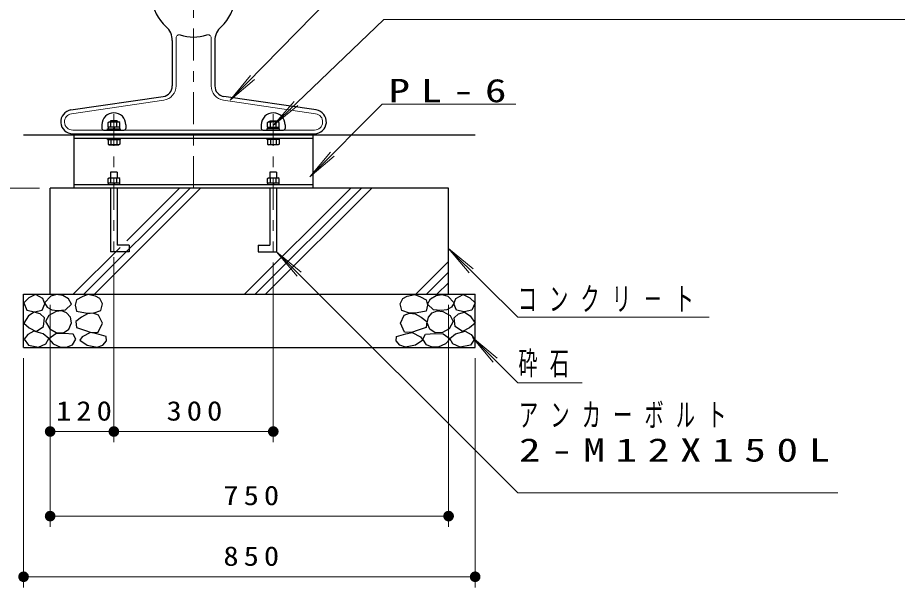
# Model space of a CAD drawing. Units: millimetres on the paper, scale 1:20. Extents: x -365 to 0, y -19 to 257.
# Drawn here: x -150.5 to -67.7, y 54.9 to 108.5 of the extents above; entities that cross this region are included whole.
import ezdxf

# ---------------------------------------------------------------- set-up
doc = ezdxf.new("R2010")
doc.units = ezdxf.units.MM
doc.linetypes.add('USER2', pattern=[6, 3, -1, 1, -1])
doc.layers.add('LY_1', color=7, linetype='Continuous', lineweight=25)
doc.styles.add('ＭＳ ゴシック', font='')
doc.styles.get('ＭＳ ゴシック').set_extended_font_data('MS Gothic')

# ---------------------------------------------------------------- blocks, each defined once
blk = doc.blocks.new('filled_dot')
at = {"color": 0, "linetype": 'Continuous', "lineweight": -2, "const_width": 1.25}
blk.add_lwpolyline([(-0.625, 0, 1), (0.625, 0, 1)], format="xyb", close=True, dxfattribs=at)

msp = doc.modelspace()

# ---------------------------------------------------------------- linework, layer by layer
at = {"layer": 'LY_1', "linetype": 'USER2', "lineweight": 13}
for p, q in [((-133.935, 92.435), (-133.935, 117.141)), ((-141.435, 99.394), (-141.435, 86.435)), ((-126.435, 99.394), (-126.435, 86.435))]:
    msp.add_line(p, q, dxfattribs=at)
at = {"layer": 'LY_1', "lineweight": 13}
for p, q in [((-115.93, 115.601), (-130.477, 100.689)), ((-116.024, 108.3), (-126.447, 98.323)), ((-116.024, 108.3), (-58.34, 108.3)), ((-135.585, 106.55), (-135.585, 102.035)), ((-132.285, 106.55), (-132.285, 102.035)), ((-130.477, 100.689), (-128.577, 103.011)), ((-130.477, 100.689), (-128.203, 102.646)), ((-145.423, 99.427), (-136.739, 100.7)), ((-122.448, 99.427), (-131.131, 100.7)), ((-126.447, 98.323), (-124.469, 100.579)), ((-126.447, 98.323), (-124.108, 100.201)), ((-116.178, 100.319), (-122.99, 93.5)), ((-116.178, 100.319), (-103.596, 100.319)), ((-145.31, 97.885), (-142.41, 97.885)), ((-140.46, 97.885), (-127.41, 97.885)), ((-125.46, 97.885), (-122.56, 97.885)), ((-122.99, 93.5), (-121.063, 95.799)), ((-122.99, 93.5), (-120.693, 95.43)), ((-148.435, 92.435), (-161.208, 92.435)), ((-144.263, 82.435), (-134.263, 92.435)), ((-143.273, 82.435), (-133.273, 92.435)), ((-140.219, 87.469), (-135.253, 92.435)), ((-129.131, 82.435), (-119.131, 92.435)), ((-128.141, 82.435), (-118.141, 92.435)), ((-127.151, 82.435), (-117.151, 92.435)), ((-145.253, 82.435), (-140.854, 86.834)), ((-126.118, 86.435), (-124.189, 84.137)), ((-126.118, 86.435), (-123.82, 84.507)), ((-103.428, 63.746), (-126.118, 86.435)), ((-109.935, 86.754), (-108.002, 84.46)), ((-109.935, 86.754), (-107.633, 84.831)), ((-103.428, 80.274), (-109.935, 86.754)), ((-141.435, 85.935), (-141.435, 68.525)), ((-141.435, 85.834), (-141.435, 68.525)), ((-126.435, 85.435), (-126.435, 68.525)), ((-113.009, 82.435), (-109.935, 85.509)), ((-112.019, 82.435), (-109.935, 84.519)), ((-111.029, 82.435), (-109.935, 83.529)), ((-147.435, 81.435), (-147.435, 60.571)), ((-147.435, 81.435), (-147.435, 68.525)), ((-109.935, 81.435), (-109.935, 60.571)), ((-103.428, 80.274), (-85.421, 80.274)), ((-107.671, 78.36), (-105.742, 76.062)), ((-107.671, 78.36), (-105.373, 76.432)), ((-103.428, 74.117), (-107.671, 78.36)), ((-149.935, 76.435), (-149.935, 54.865)), ((-107.435, 76.435), (-107.435, 54.865)), ((-103.428, 74.117), (-97.362, 74.117)), ((-141.435, 69.525), (-147.435, 69.525)), ((-126.435, 69.525), (-141.435, 69.525)), ((-103.428, 63.746), (-73.304, 63.746)), ((-109.935, 61.571), (-147.435, 61.571)), ((-107.435, 55.865), (-149.935, 55.865))]:
    msp.add_line(p, q, dxfattribs=at)
at = {"layer": 'LY_1'}
for p, q in [((-135.935, 106.299), (-135.935, 102.035)), ((-131.935, 106.299), (-131.935, 102.035)), ((-145.473, 99.774), (-136.79, 101.046)), ((-122.397, 99.774), (-131.08, 101.046)), ((-141.984, 98.604), (-141.885, 98.66)), ((-141.984, 98.16), (-141.984, 98.604)), ((-141.885, 98.66), (-140.985, 98.66)), ((-141.118, 98.76), (-141.753, 98.76)), ((-141.753, 98.76), (-141.753, 98.66)), ((-141.71, 98.16), (-141.71, 98.604)), ((-141.161, 98.16), (-141.161, 98.604)), ((-141.118, 98.76), (-141.118, 98.66)), ((-140.887, 98.604), (-140.985, 98.66)), ((-140.887, 98.16), (-140.887, 98.604)), ((-126.984, 98.604), (-126.885, 98.66)), ((-126.984, 98.16), (-126.984, 98.604)), ((-125.985, 98.66), (-126.885, 98.66)), ((-126.753, 98.76), (-126.753, 98.66)), ((-126.753, 98.76), (-126.118, 98.76)), ((-126.71, 98.16), (-126.71, 98.604)), ((-126.161, 98.16), (-126.161, 98.604)), ((-126.118, 98.76), (-126.118, 98.66)), ((-125.887, 98.604), (-125.985, 98.66)), ((-125.887, 98.16), (-125.887, 98.604)), ((-142.56, 98.385), (-142.56, 98.035)), ((-142.41, 97.885), (-140.46, 97.885)), ((-142.035, 97.885), (-142.035, 98.01)), ((-142.035, 98.01), (-140.835, 98.01)), ((-140.887, 98.16), (-141.984, 98.16)), ((-141.973, 98.16), (-141.973, 98.01)), ((-141.44, 98.16), (-141.48, 98.01)), ((-141.39, 98.16), (-141.43, 98.01)), ((-140.898, 98.16), (-140.898, 98.01)), ((-140.835, 98.01), (-140.835, 97.885)), ((-140.31, 98.385), (-140.31, 98.035)), ((-127.56, 98.385), (-127.56, 98.035)), ((-127.41, 97.885), (-125.46, 97.885)), ((-127.035, 98.01), (-127.035, 97.885)), ((-125.835, 98.01), (-127.035, 98.01)), ((-126.984, 98.16), (-125.887, 98.16)), ((-126.973, 98.16), (-126.973, 98.01)), ((-126.48, 98.16), (-126.44, 98.01)), ((-126.43, 98.16), (-126.39, 98.01)), ((-125.898, 98.16), (-125.898, 98.01)), ((-125.835, 97.885), (-125.835, 98.01)), ((-125.31, 98.385), (-125.31, 98.035)), ((-149.935, 97.435), (-107.435, 97.435)), ((-145.31, 97.535), (-122.56, 97.535)), ((-145.185, 92.435), (-145.185, 97.435)), ((-145.185, 97.135), (-122.685, 97.135)), ((-142.185, 97.536), (-142.135, 97.435)), ((-142.035, 97.01), (-142.035, 97.135)), ((-142.035, 97.01), (-140.835, 97.01)), ((-141.984, 97.01), (-141.984, 96.567)), ((-141.71, 97.01), (-141.71, 96.567)), ((-141.161, 97.01), (-141.161, 96.567)), ((-140.887, 97.01), (-140.887, 96.567)), ((-140.835, 97.135), (-140.835, 97.01)), ((-140.685, 97.535), (-140.735, 97.435)), ((-127.185, 97.536), (-127.135, 97.436)), ((-127.035, 97.135), (-127.035, 97.01)), ((-125.835, 97.01), (-127.035, 97.01)), ((-126.984, 97.01), (-126.984, 96.567)), ((-126.71, 97.01), (-126.71, 96.567)), ((-126.161, 97.01), (-126.161, 96.567)), ((-125.887, 97.01), (-125.887, 96.567)), ((-125.835, 97.01), (-125.835, 97.135)), ((-125.685, 97.535), (-125.735, 97.435)), ((-122.685, 92.435), (-122.685, 97.435)), ((-141.984, 96.567), (-141.885, 96.51)), ((-141.885, 96.51), (-140.985, 96.51)), ((-140.887, 96.567), (-140.985, 96.51)), ((-126.984, 96.567), (-126.885, 96.51)), ((-125.985, 96.51), (-126.885, 96.51)), ((-125.887, 96.567), (-125.985, 96.51)), ((-141.753, 93.935), (-141.753, 93.385)), ((-141.118, 93.935), (-141.753, 93.935)), ((-141.118, 93.935), (-141.118, 93.385)), ((-126.753, 93.935), (-126.753, 93.385)), ((-126.118, 93.935), (-126.753, 93.935)), ((-126.118, 93.935), (-126.118, 93.385)), ((-141.984, 93.329), (-141.885, 93.385)), ((-141.984, 92.885), (-141.984, 93.329)), ((-140.887, 92.885), (-141.984, 92.885)), ((-141.973, 92.885), (-141.973, 92.735)), ((-141.885, 93.385), (-140.985, 93.385)), ((-141.71, 92.885), (-141.71, 93.329)), ((-141.44, 92.885), (-141.48, 92.735)), ((-141.39, 92.885), (-141.43, 92.735)), ((-141.161, 92.885), (-141.161, 93.329)), ((-140.887, 93.329), (-140.985, 93.385)), ((-140.898, 92.885), (-140.898, 92.735)), ((-140.887, 92.885), (-140.887, 93.329)), ((-126.984, 93.329), (-126.885, 93.385)), ((-126.984, 92.885), (-126.984, 93.329)), ((-125.887, 92.885), (-126.984, 92.885)), ((-126.973, 92.885), (-126.973, 92.735)), ((-126.885, 93.385), (-125.985, 93.385)), ((-126.71, 92.885), (-126.71, 93.329)), ((-126.44, 92.885), (-126.48, 92.735)), ((-126.39, 92.885), (-126.43, 92.735)), ((-126.161, 92.885), (-126.161, 93.329)), ((-125.887, 93.329), (-125.985, 93.385)), ((-125.898, 92.885), (-125.898, 92.735)), ((-125.887, 92.885), (-125.887, 93.329)), ((-147.435, 82.435), (-147.435, 92.435)), ((-109.935, 92.435), (-147.435, 92.435)), ((-122.685, 92.735), (-145.185, 92.735)), ((-141.753, 92.435), (-141.753, 86.435)), ((-141.118, 92.435), (-141.118, 87.07)), ((-126.753, 92.435), (-126.753, 87.07)), ((-126.118, 92.435), (-126.118, 86.435)), ((-109.935, 82.435), (-109.935, 92.435)), ((-140.003, 87.07), (-141.118, 87.07)), ((-140.003, 87.07), (-140.003, 86.435)), ((-127.868, 87.07), (-127.868, 86.435)), ((-127.868, 87.07), (-126.753, 87.07)), ((-140.003, 86.435), (-141.753, 86.435)), ((-127.868, 86.435), (-126.118, 86.435)), ((-149.935, 77.435), (-149.935, 82.435)), ((-149.935, 82.435), (-107.435, 82.435)), ((-107.435, 77.435), (-107.435, 82.435)), ((-149.935, 77.435), (-107.435, 77.435))]:
    msp.add_line(p, q, dxfattribs=at)
for points in [[(-148.813, 82.406), (-149.447, 82.105), (-149.922, 81.629), (-149.621, 80.932), (-148.892, 80.79), (-148.195, 80.948), (-147.942, 81.534), (-148.132, 82.041)], [(-146.842, 82.41), (-147.369, 82.275), (-147.95, 81.64), (-147.72, 81.221), (-147.263, 80.983), (-146.747, 80.91), (-146.004, 80.978), (-145.436, 81.518), (-145.72, 82.018), (-146.253, 82.329)], [(-143.876, 82.42), (-144.413, 82.197), (-144.959, 81.928), (-145.075, 81.427), (-144.941, 80.863), (-144.117, 80.702), (-143.392, 80.657), (-142.667, 80.917), (-142.515, 81.525), (-142.748, 82.036), (-143.151, 82.259)], [(-113.12, 82.42), (-112.583, 82.197), (-112.037, 81.928), (-111.921, 81.427), (-112.055, 80.863), (-112.878, 80.702), (-113.603, 80.657), (-114.328, 80.917), (-114.48, 81.525), (-114.248, 82.036), (-113.845, 82.259)], [(-110.529, 82.41), (-110.002, 82.275), (-109.421, 81.64), (-109.65, 81.221), (-110.108, 80.983), (-110.624, 80.91), (-111.367, 80.978), (-111.934, 81.518), (-111.651, 82.018), (-111.117, 82.329)], [(-108.558, 82.406), (-107.924, 82.105), (-107.449, 81.629), (-107.75, 80.932), (-108.479, 80.79), (-109.176, 80.948), (-109.429, 81.534), (-109.239, 82.041)], [(-148.94, 80.758), (-149.478, 80.409), (-149.922, 79.728), (-149.415, 79.269), (-148.749, 78.952), (-148.052, 79.396), (-147.973, 80.235), (-148.381, 80.598)], [(-147.477, 79.194), (-146.855, 78.849), (-146.179, 78.802), (-145.666, 79.163), (-145.423, 79.761), (-145.534, 80.299), (-145.882, 80.707), (-146.348, 80.872), (-146.882, 80.815), (-147.572, 80.446), (-147.869, 79.869)], [(-143.926, 80.59), (-144.48, 80.292), (-145.007, 79.873), (-144.953, 79.319), (-144.21, 79.049), (-143.575, 78.833), (-142.926, 78.86), (-142.52, 79.725), (-142.872, 80.482), (-143.375, 80.646)], [(-113.07, 80.59), (-112.516, 80.292), (-111.989, 79.873), (-112.043, 79.319), (-112.786, 79.049), (-113.421, 78.833), (-114.07, 78.86), (-114.475, 79.725), (-114.124, 80.482), (-113.62, 80.646)], [(-109.894, 79.194), (-110.515, 78.849), (-111.191, 78.802), (-111.705, 79.163), (-111.948, 79.761), (-111.836, 80.299), (-111.488, 80.707), (-111.023, 80.872), (-110.488, 80.815), (-109.799, 80.446), (-109.502, 79.869)], [(-108.431, 80.758), (-107.892, 80.409), (-107.449, 79.728), (-107.956, 79.269), (-108.621, 78.952), (-109.318, 79.396), (-109.397, 80.235), (-108.989, 80.598)], [(-148.981, 78.961), (-149.549, 78.642), (-149.887, 78.22), (-149.484, 77.654), (-148.541, 77.45), (-147.825, 77.77), (-147.552, 78.275), (-148.091, 78.73)], [(-146.125, 78.754), (-146.909, 78.714), (-147.571, 78.241), (-147.139, 77.781), (-146.45, 77.47), (-145.885, 77.462), (-145.342, 77.686), (-145.004, 78.214), (-145.26, 78.7)], [(-143.635, 78.846), (-144.405, 78.427), (-144.649, 78.129), (-143.959, 77.643), (-143.013, 77.454), (-142.484, 77.638), (-142.135, 78.062), (-142.162, 78.481), (-143.027, 78.711)], [(-113.361, 78.846), (-112.59, 78.427), (-112.347, 78.129), (-113.036, 77.643), (-113.982, 77.454), (-114.512, 77.638), (-114.861, 78.062), (-114.834, 78.481), (-113.969, 78.711)], [(-111.245, 78.754), (-110.461, 78.714), (-109.799, 78.241), (-110.232, 77.781), (-110.921, 77.47), (-111.486, 77.462), (-112.029, 77.686), (-112.367, 78.214), (-112.11, 78.7)], [(-108.39, 78.961), (-107.821, 78.642), (-107.483, 78.22), (-107.887, 77.654), (-108.83, 77.45), (-109.545, 77.77), (-109.819, 78.275), (-109.279, 78.73)]]:
    msp.add_lwpolyline(points, close=True, dxfattribs=at)
for centre, radius, start, end in [((-133.935, 110.535), 3.908, 183.05112, 228.56397), ((-133.935, 110.535), 3.908, 311.43603, 356.94888), ((-137.685, 106.299), 1.75, 0, 48.4834), ((-133.935, 110.535), 3.908, 251.25411, 288.7459), ((-130.185, 106.299), 1.75, 131.51659, 180), ((-136.935, 102.035), 1, 278.33698, 0), ((-130.935, 102.035), 1, 180.00001, 261.66301), ((-145.31, 98.66), 1.125, 98.33699, 270), ((-141.435, 98.385), 1.125, 0, 180), ((-126.435, 98.385), 1.125, 0, 180), ((-122.56, 98.66), 1.125, 270, 81.66302), ((-141.847, 98.403), 0.243, 55.61586, 124.38414), ((-141.435, 97.738), 0.908, 72.41211, 107.58789), ((-141.024, 98.403), 0.243, 55.61586, 124.38414), ((-126.847, 98.403), 0.243, 55.61586, 124.38414), ((-126.435, 97.738), 0.908, 72.41211, 107.58789), ((-126.024, 98.403), 0.243, 55.61586, 124.38414), ((-142.41, 98.035), 0.15, 179.99999, 270), ((-140.46, 98.035), 0.15, 270, 0), ((-127.41, 98.035), 0.15, 179.99999, 270), ((-125.46, 98.035), 0.15, 270, 0), ((-141.847, 96.768), 0.243, 235.61587, 304.38414), ((-141.435, 97.433), 0.908, 252.41211, 287.58789), ((-141.024, 96.768), 0.243, 235.61587, 304.38414), ((-126.847, 96.768), 0.243, 235.61587, 304.38414), ((-126.435, 97.433), 0.908, 252.41211, 287.58789), ((-126.024, 96.768), 0.243, 235.61587, 304.38414), ((-141.847, 93.128), 0.243, 55.61586, 124.38414), ((-141.435, 92.463), 0.908, 72.41211, 107.58789), ((-141.024, 93.128), 0.243, 55.61586, 124.38414), ((-126.847, 93.128), 0.243, 55.61586, 124.38414), ((-126.435, 92.463), 0.908, 72.41211, 107.58789), ((-126.024, 93.128), 0.243, 55.61586, 124.38414)]:
    msp.add_arc(centre, radius, start, end, dxfattribs=at)
at = {"layer": 'LY_1', "lineweight": 13}
for centre, radius, start, end in [((-135.285, 106.55), 0.3, 71.28533, 180), ((-132.585, 106.55), 0.3, 0, 108.71467), ((-136.935, 102.035), 1.35, 278.33698, 0), ((-130.935, 102.035), 1.35, 180.00001, 261.66301), ((-145.31, 98.66), 0.775, 98.33699, 270), ((-122.56, 98.66), 0.775, 270, 81.66302)]:
    msp.add_arc(centre, radius, start, end, dxfattribs=at)

# ---------------------------------------------------------------- block references
at = {"layer": 'LY_1', "lineweight": 13, "xscale": 0.4, "yscale": 0.4}
for p in [(-147.435, 69.525), (-141.435, 69.525), (-147.435, 61.571), (-149.935, 55.865)]:
    msp.add_blockref('filled_dot', p, dxfattribs=at)
at = {"layer": 'LY_1', "lineweight": 13, "xscale": 0.4, "yscale": 0.4, "rotation": 180}
for p in [(-141.435, 69.525), (-126.435, 69.525), (-109.935, 61.571), (-107.435, 55.865)]:
    msp.add_blockref('filled_dot', p, dxfattribs=at)

# ---------------------------------------------------------------- texts
at = {"layer": 'LY_1', "style": 'ＭＳ ゴシック'}
for s, insert, char_height, attachment_point in [('\\T1.5;\\W1.35;PL-6', (-115.596, 100.469), 2.199, 7), ('\\T1.64;\\W0.6;コンクリ－ト', (-103.421, 80.774), 2.199, 7), ('\\T1.64;\\W0.6;砕石', (-103.362, 74.617), 2.199, 7), ('\\T1.33;\\W1.15;120', (-144.014, 70.525), 1.833, 8), ('\\T1.33;\\W1.15;300', (-133.622, 70.525), 1.833, 8), ('\\T1.64;\\W0.6;アンカーボルト', (-103.304, 72.196), 2.199, 1), ('\\T1.5;\\W1.35;2-M12X150L', (-103.304, 68.896), 2.199, 1), ('\\T1.33;\\W1.15;750', (-128.27, 62.571), 1.833, 8), ('\\T1.33;\\W1.15;850', (-128.27, 56.865), 1.833, 8)]:
    msp.add_mtext(s, dxfattribs=dict(at, insert=insert, char_height=char_height, attachment_point=attachment_point))

doc.saveas('drawing.dxf')
